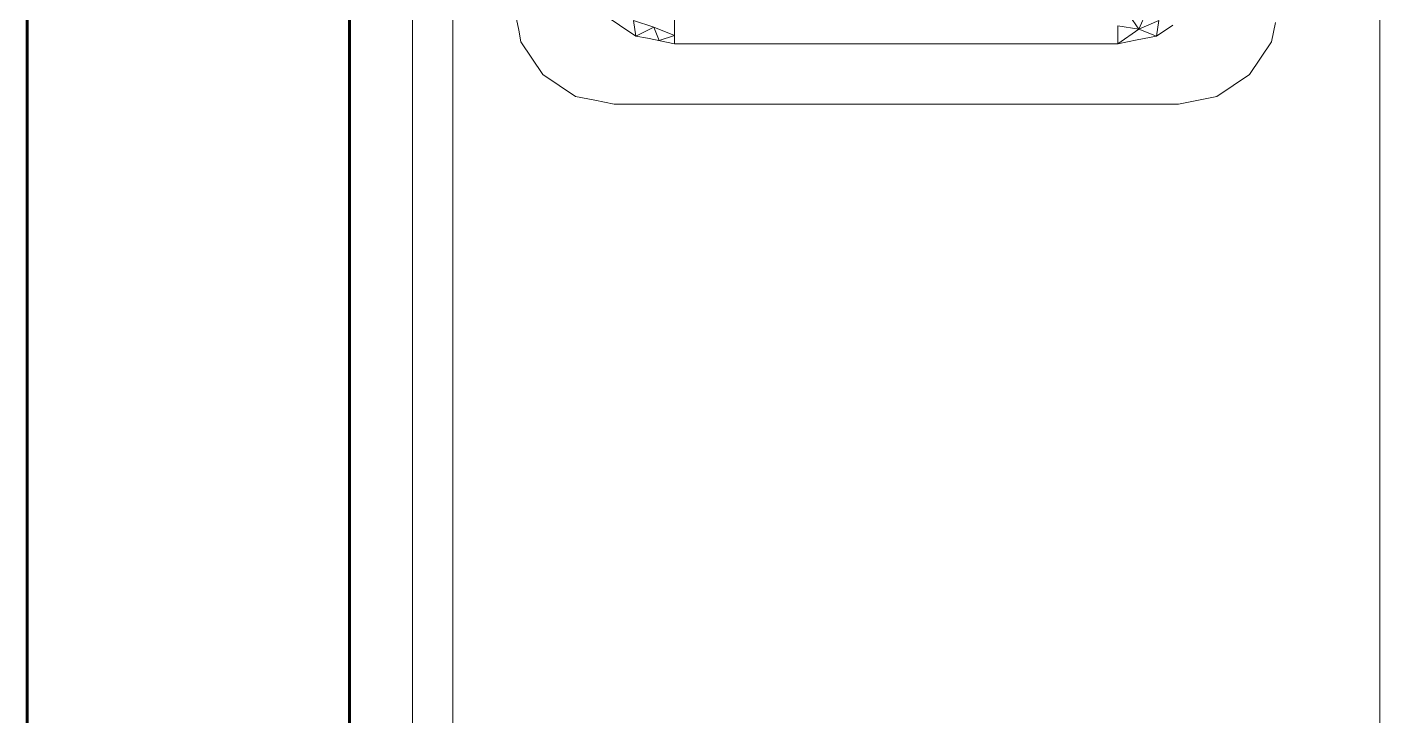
# Model space of a CAD drawing. Header units: inches. Extents: x -827 to 154, y -802 to 207.
# Drawn here: x -826.15 to -792.58, y -18.61 to -1.51 of the extents above; entities that cross this region are included whole.
import ezdxf

# ---------------------------------------------------------------- set-up
doc = ezdxf.new("R2010")
doc.units = ezdxf.units.IN
doc.header["$MEASUREMENT"] = 0
for name, color, linetype, lineweight in [('A-WALL', 113, 'Continuous', 18), ('D0960_-_Workstation__Dental_Lab__Plaster_skp', 8, 'Continuous', 9), ('Q-SPCQ', 7, 'Continuous', 9)]:
    doc.layers.add(name, color=color, linetype=linetype, lineweight=lineweight)

# ---------------------------------------------------------------- blocks, each defined once
blk = doc.blocks.new('D0960_-_Workstation__Dental_Lab__Plaster_skp_7-V1-Level 1')
at = {"layer": 'Q-SPCQ'}
for p, q in [((-72.5, -12), (66.448, -12)), ((66.448, -12), (-72.5, -12))]:
    blk.add_line(p, q, dxfattribs=at)
blk = doc.blocks.new('D0960_-_Workstation__Dental_Lab__Plaster_skp_2-V2-Level 1')
at = {"layer": 'Q-SPCQ'}
for p, q in [((-0.5, 22.75), (138.448, 22.75)), ((-0.5, 22.75), (138.448, 22.75)), ((138.448, 21.75), (-0.5, 21.75)), ((138.448, 21.75), (-0.5, 21.75)), ((80.333, 20.117), (81, 20.25)), ((81, 20.25), (80.333, 20.117)), ((79.638, 19.789), (80.043, 20.06)), ((80.043, 20.06), (79.638, 19.789)), ((80.043, 20.06), (80.333, 20.117)), ((80.043, 20.06), (80.333, 20.117)), ((78.961, 19.112), (79.232, 19.518)), ((78.961, 19.112), (79.232, 19.518)), ((79.232, 19.518), (79.638, 19.789)), ((79.232, 19.518), (79.638, 19.789)), ((78.69, 18.707), (78.961, 19.112)), ((78.961, 19.112), (78.69, 18.707)), ((78.595, 18.228), (78.69, 18.707)), ((78.595, 18.228), (78.69, 18.707)), ((78.5, 17.75), (78.595, 18.228)), ((78.595, 18.228), (78.5, 17.75)), ((80.19, 17.207), (80.732, 18.018)), ((78.5, 17.75), (78.5, 3.75)), ((78.5, 17.75), (78.5, 3.75)), ((80.19, 17.207), (80.461, 17.612)), ((80.133, 16.917), (80.19, 17.207)), ((80.133, 16.917), (80.19, 17.207)), ((80.19, 17.207), (80.578, 17.267)), ((80.578, 17.267), (80.19, 17.207)), ((80.19, 17.207), (80.413, 16.76)), ((80.19, 17.207), (80.413, 16.76)), ((80.578, 17.267), (80.413, 16.76)), ((80, 16.25), (80.133, 16.917)), ((80, 16.25), (80.133, 16.917)), ((80.076, 16.632), (80.413, 16.76)), ((80.413, 16.76), (80.076, 16.632)), ((80.076, 16.632), (80.206, 16.25)), ((80.076, 16.632), (80.206, 16.25)), ((80.413, 16.76), (80.206, 16.25)), ((80.413, 16.76), (80.206, 16.25)), ((80, 5.25), (80, 16.25)), ((80, 5.25), (80, 16.25)), ((80, 16.25), (80.206, 16.25)), ((80, 16.25), (80.206, 16.25)), ((80.651, 16.25), (80.206, 16.25)), ((80.206, 16.25), (80.651, 16.25)), ((80, 5.25), (80.095, 4.772)), ((80.095, 4.772), (80, 5.25)), ((80, 5.25), (80.363, 4.728)), ((80, 5.25), (80.445, 5.25)), ((80.363, 4.728), (80, 5.25)), ((80.445, 5.25), (80, 5.25)), ((80.445, 5.25), (80.363, 4.728)), ((80.363, 4.728), (80.445, 5.25)), ((80.095, 4.772), (80.19, 4.293)), ((80.19, 4.293), (80.095, 4.772)), ((80.363, 4.728), (80.19, 4.293)), ((80.363, 4.728), (80.19, 4.293)), ((80.363, 4.728), (80.707, 4.968)), ((80.363, 4.728), (80.707, 4.968)), ((80.363, 4.728), (80.578, 4.233)), ((80.363, 4.728), (80.792, 4.542)), ((80.363, 4.728), (80.792, 4.542)), ((80.363, 4.728), (80.578, 4.233)), ((80.19, 4.293), (80.461, 3.888)), ((80.461, 3.888), (80.19, 4.293)), ((80.19, 4.293), (80.578, 4.233)), ((80.19, 4.293), (80.578, 4.233)), ((78.633, 3.083), (78.5, 3.75)), ((78.633, 3.083), (78.5, 3.75)), ((78.633, 3.083), (78.69, 2.793)), ((78.633, 3.083), (78.69, 2.793)), ((78.69, 2.793), (78.961, 2.388)), ((78.961, 2.388), (78.69, 2.793)), ((78.961, 2.388), (79.232, 1.982)), ((78.961, 2.388), (79.232, 1.982)), ((79.232, 1.982), (79.638, 1.711)), ((79.232, 1.982), (79.638, 1.711)), ((79.638, 1.711), (80.043, 1.44)), ((80.043, 1.44), (79.638, 1.711)), ((80.043, 1.44), (80.522, 1.345)), ((80.043, 1.44), (80.522, 1.345))]:
    blk.add_line(p, q, dxfattribs=at)
blk.add_blockref('D0960_-_Workstation__Dental_Lab__Plaster_skp_7-V1-Level 1', (72, 10.75))
blk = doc.blocks.new('D0960_-_Workstation__Dental_Lab__Plaster_skp_1-V3-Level 1')
blk.add_blockref('D0960_-_Workstation__Dental_Lab__Plaster_skp_2-V2-Level 1', (0.5, 1.75))
blk = doc.blocks.new('D0960_-_Workstation__Dental_Lab__Plaster_skp-V4-Level 1')
blk.add_blockref('D0960_-_Workstation__Dental_Lab__Plaster_skp_1-V3-Level 1', (0, 0))

msp = doc.modelspace()

# ---------------------------------------------------------------- linework, layer by layer
at = {"layer": 'A-WALL', "lineweight": 60}
for p, q in [((-826.145614, 206.523576), (-826.145614, -765.976424)), ((-818.145614, -227.476424), (-818.145614, 56.523576))]:
    msp.add_line(p, q, dxfattribs=at)

# ---------------------------------------------------------------- block references
at = {"layer": 'D0960_-_Workstation__Dental_Lab__Plaster_skp', "color": 7, "rotation": 89.99999999999997}
msp.add_blockref('D0960_-_Workstation__Dental_Lab__Plaster_skp-V4-Level 1', (-792.082254, -82.424376), dxfattribs=at)

doc.saveas('drawing.dxf')
